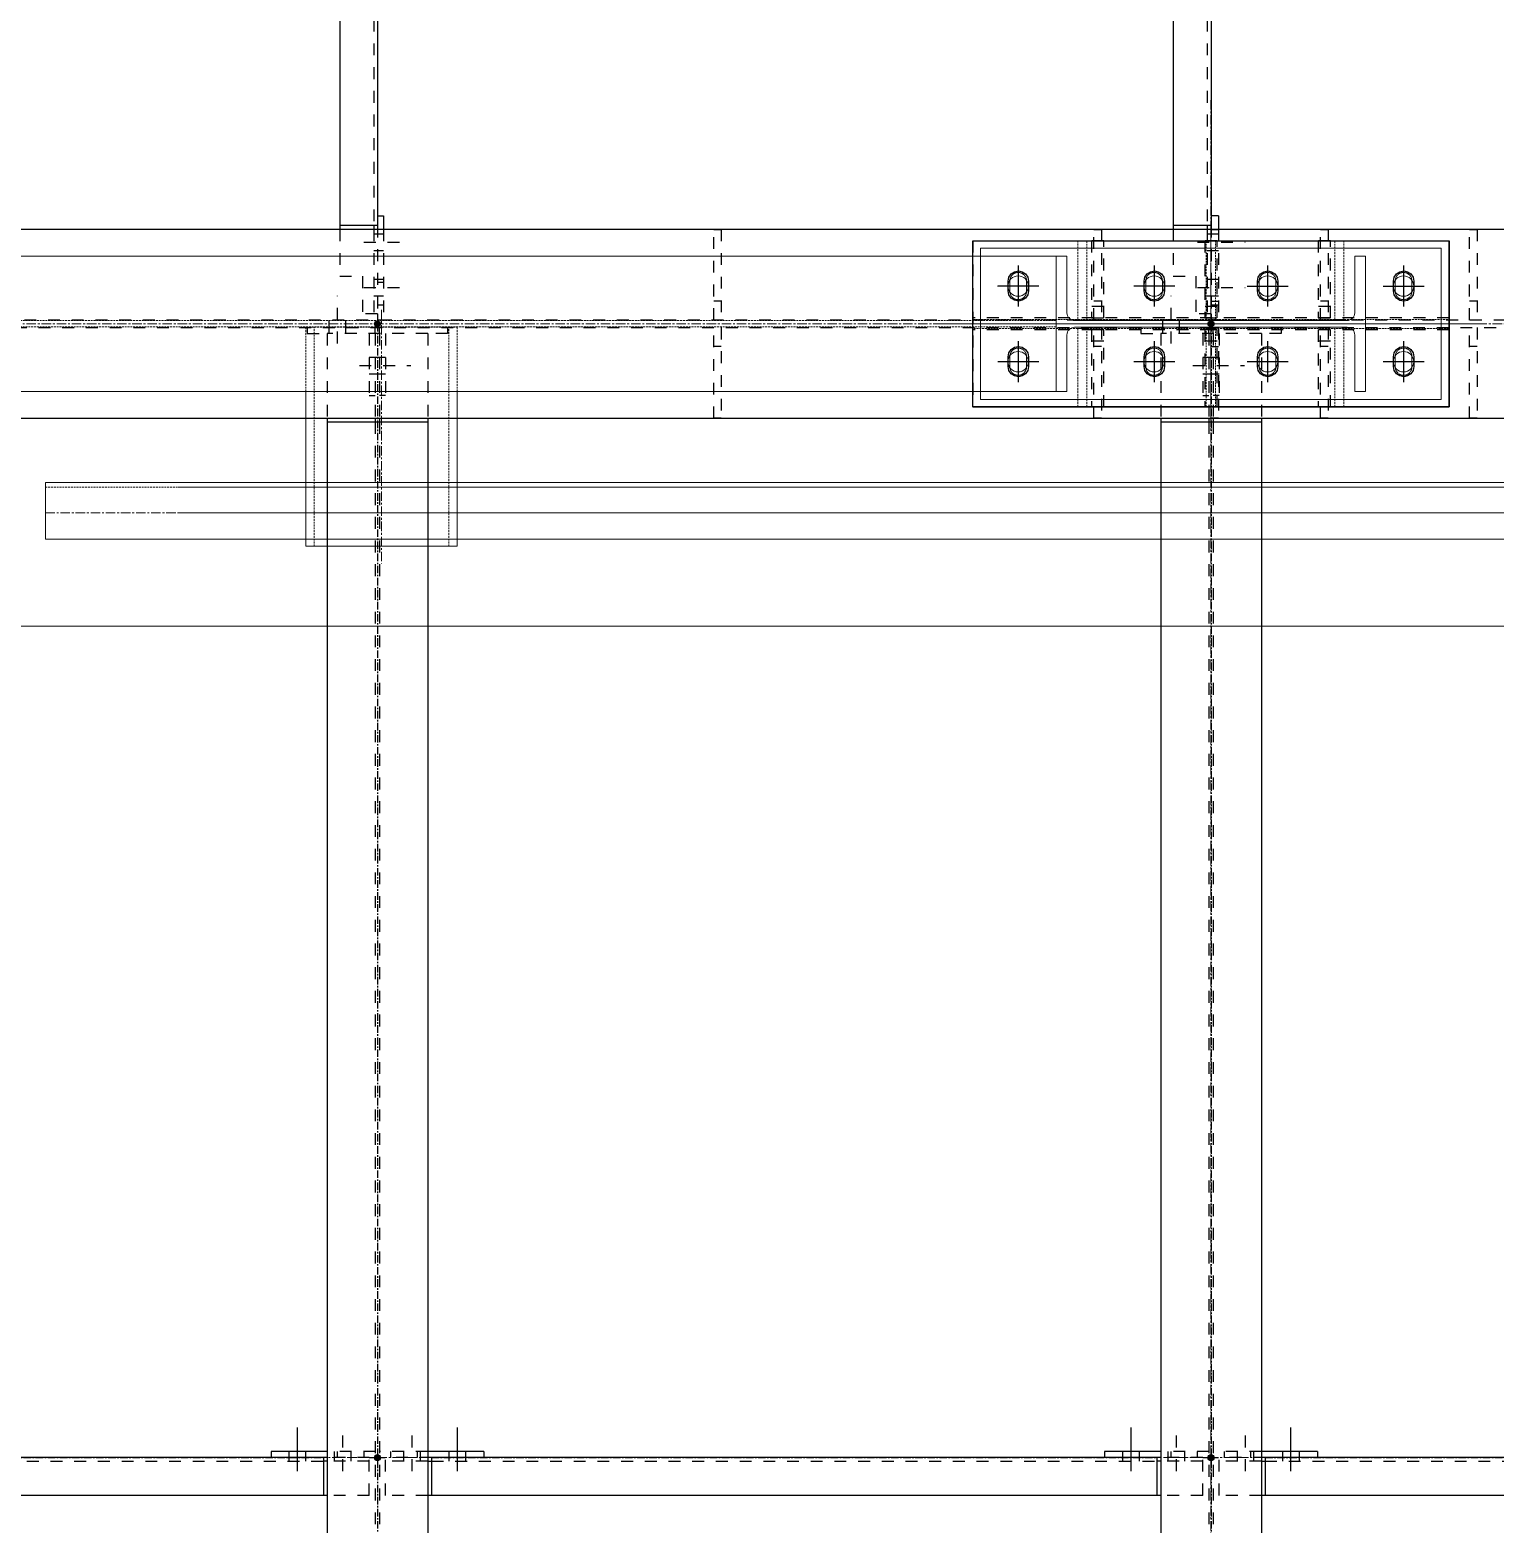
# Model space of a CAD drawing. Header units: inches. Extents: x 209270 to 234360, y -180214 to -150194.
# Drawn here: x 220952 to 222891, y -161652 to -159675 of the extents above; entities that cross this region are included whole.
import ezdxf

# ---------------------------------------------------------------- set-up
doc = ezdxf.new("R2010")
doc.units = ezdxf.units.IN
doc.header["$LTSCALE"] = 10
doc.header["$MEASUREMENT"] = 0
for name, pattern in [('CENTER', [2, 1.25, -0.25, 0.25, -0.25]), ('DXK_LINE_DOT2', [3.9198, 1.9599, -1.9599]), ('HIDDEN', [0.375, 0.25, -0.125])]:
    doc.linetypes.add(name, pattern=pattern)
doc.layers.get('0').update_dxf_attribs({"color": 1})
for name, color, linetype in [('_BLUE_0', 5, 'Continuous'), ('_BLUE_1', 5, 'Continuous'), ('_BLUE_2', 5, 'Continuous'), ('_BLUE_4', 5, 'Continuous')]:
    doc.layers.add(name, color=color, linetype=linetype)
for name, color, linetype, lineweight in [('Belt', 1, 'Continuous', 9), ('CEN', 1, 'CENTER', 9), ('DIM', 1, 'Continuous', 13), ('HIDDDEN', 1, 'HIDDEN', 9), ('HIDDEN', 1, 'HIDDEN', 9), ('MAIN OBJECT', 1, 'Continuous', 18), ('STR25', 1, 'Continuous', 5), ('STRUC-25HD', 1, 'HIDDEN', 5)]:
    doc.layers.add(name, color=color, linetype=linetype, lineweight=lineweight)

# ---------------------------------------------------------------- blocks, each defined once
blk = doc.blocks.new('A$C2b8f591a')
at = {"layer": 'CEN'}
blk.add_line((0, 22.8, 0), (0, -312.6, 0), dxfattribs=at)
at = {"layer": 'HIDDDEN'}
for p, q in [((100, 0), (-100, 0)), ((-100, -85), (-100, 0)), ((-89, -289.9), (-89, 0)), ((89, -289.9), (89, 0)), ((100, -85), (100, 0))]:
    blk.add_line(p, q, dxfattribs=at)
at = {"layer": 'MAIN OBJECT'}
for p, q in [((-100, -289.9), (-100, -85)), ((100, -289.9), (100, -85)), ((-100, -289.9), (100, -289.9))]:
    blk.add_line(p, q, dxfattribs=at)
blk = doc.blocks.new('A$Ca8e9f297')
at = {"layer": 'CEN'}
for p, q in [((0, 134.4), (0, -134.4)), ((-255, 30), (-255, 70)), ((-75.1, 30), (-75.1, 70)), ((75.1, 30), (75.1, 70)), ((255, 30), (255, 70)), ((-281.1, 50), (-228.9, 50)), ((-101.2, 50), (-49, 50)), ((101.2, 50), (49, 50)), ((228.9, 50), (281.1, 50)), ((-351.6, 0), (351.6, 0)), ((-255, -70), (-255, -30)), ((-75.1, -70), (-75.1, -30)), ((75.1, -70), (75.1, -30)), ((255, -70), (255, -30)), ((-228.9, -50), (-281.1, -50)), ((-49, -50), (-101.2, -50)), ((49, -50), (101.2, -50)), ((281.1, -50), (228.9, -50))]:
    blk.add_line(p, q, dxfattribs=at)
at = {"layer": 'MAIN OBJECT', "ltscale": 0.2, "elevation": -5434512.1}
blk.add_lwpolyline([(-305, 100), (305, 100), (305, -100), (-305, -100)], close=True, dxfattribs=at)
at = {"layer": 'MAIN OBJECT', "elevation": 0}
blk.add_lwpolyline([(-180.2, -4.4, 0.414214), (-190.4, -14.6), (-190.4, -89.4), (-204.7, -89.4), (-204.7, 89.4), (-190.4, 89.4), (-190.4, 14.6, 0.414214), (-180.2, 4.4), (180.2, 4.4, 0.414214), (190.4, 14.6), (190.4, 89.4), (204.7, 89.4), (204.7, -89.4), (190.4, -89.4), (190.4, -14.6, 0.414214), (180.2, -4.4), (-180.2, -4.4)], format="xyb", dxfattribs=at)
at = {"layer": 'MAIN OBJECT'}
for centre in [(-255, 50, 513.6), (-75.1, 50, -5.7), (75.1, 50, -5.7), (255, 50, 513.6), (-255, -50, 513.6), (-75.1, -50, -5.7), (75.1, -50, -5.7), (255, -50, 513.6)]:
    blk.add_circle(centre, 13.5, dxfattribs=at)
blk = doc.blocks.new('A$Ca7c4800b')
at = {"layer": 'CEN'}
for p, q in [((0, 156.4), (0, -156.4)), ((-255, 23.9, 5434512.1), (-255, 76.1, 5434512.1)), ((-75, 23.9, 5434512.1), (-75, 76.1, 5434512.1)), ((75, 23.9, 5434512.1), (75, 76.1, 5434512.1)), ((255, 23.9, 5434512.1), (255, 76.1, 5434512.1)), ((-282.4, 50, 5434512.1), (-228.8, 50, 5434512.1)), ((-49, 50, 5434512.1), (-101.2, 50, 5434512.1)), ((49, 50, 5434512.1), (101.2, 50, 5434512.1)), ((229, 50, 5434512.1), (281.2, 50, 5434512.1)), ((-360, 0), (360, 0)), ((-255, -23.9, 5434512.1), (-255, -76.1, 5434512.1)), ((-75, -23.9, 5434512.1), (-75, -76.1, 5434512.1)), ((75, -23.9, 5434512.1), (75, -76.1, 5434512.1)), ((255, -23.9, 5434512.1), (255, -76.1, 5434512.1)), ((-228.8, -50, 5434512.1), (-282.4, -50, 5434512.1)), ((-101.2, -50, 5434512.1), (-49, -50, 5434512.1)), ((101.2, -50, 5434512.1), (49, -50, 5434512.1)), ((281.2, -50, 5434512.1), (229, -50, 5434512.1))]:
    blk.add_line(p, q, dxfattribs=at)
at = {"layer": 'HIDDEN', "ltscale": 0.2}
for points in [[(-243.9, 57, 1), (-265.9, 57), (-265.9, 43, 1), (-243.9, 43)], [(-86.1, 57, -1), (-64.1, 57), (-64.1, 43, -1), (-86.1, 43)], [(86.1, 57, 1), (64.1, 57), (64.1, 43, 1), (86.1, 43)], [(266.1, 57, 1), (244.1, 57), (244.1, 43, 1), (266.1, 43)], [(-243.9, -57, -1), (-265.9, -57), (-265.9, -43, -1), (-243.9, -43)], [(-86.1, -57, 1), (-64.1, -57), (-64.1, -43, 1), (-86.1, -43)], [(86.1, -57, -1), (64.1, -57), (64.1, -43, -1), (86.1, -43)], [(266.1, -57, -1), (244.1, -57), (244.1, -43, -1), (266.1, -43)]]:
    blk.add_lwpolyline(points, format="xyb", close=True, dxfattribs=at)
at = {"layer": 'STR25', "ltscale": 0.2}
blk.add_lwpolyline([(-315, 110), (315, 110), (315, -110), (-315, -110)], close=True, dxfattribs=at)
at = {"layer": 'STRUC-25HD'}
for points in [[(-164, 110), (-176, 110), (-176, 6), (-164, 6)], [(-6, 110), (6, 110), (6, 6), (-6, 6)], [(164, 110), (176, 110), (176, 6), (164, 6)], [(315, 6), (315, -6), (-315, -6), (-315, 6)], [(-164, -110), (-176, -110), (-176, -6), (-164, -6)], [(-6, -110), (6, -110), (6, -6), (-6, -6)], [(164, -110), (176, -110), (176, -6), (164, -6)]]:
    blk.add_lwpolyline(points, close=True, dxfattribs=at)
blk = doc.blocks.new('A$Ccd523e08')
at = {"layer": 'CEN'}
for p, q in [((-2502.7, 1796.1, 4.7), (-2502.7, -1796.1, 4.7)), ((-55.5, 1500, 4.7), (-2941.9, 1500, 4.7))]:
    blk.add_line(p, q, dxfattribs=at)
at = {"layer": 'HIDDEN'}
for p, q in [((-2298, 1504.3, 4.7), (-298, 1504.3, 4.7)), ((-2298, 1496.2, 4.7), (-298, 1496.2, 4.7))]:
    blk.add_line(p, q, dxfattribs=at)
at = {"layer": 'MAIN OBJECT'}
for p, q in [((-2298, 1589.4, 4.7), (-298, 1589.4, 4.7)), ((-2298, 1410.6, 4.7), (-298, 1410.6, 4.7))]:
    blk.add_line(p, q, dxfattribs=at)
at = {"layer": 'DIM', "xscale": -1}
for name in ['A$Ca7c4800b', 'A$Ca8e9f297']:
    blk.add_blockref(name, (-2502.7, 1500, 4.7), dxfattribs=at)
blk = doc.blocks.new('MECH_DRAWING')
at = {"layer": 'Belt'}
blk.add_line((232515.7, -160463.7, 0), (219599.9, -160463.7, 0), dxfattribs=at)
at = {"layer": 'CEN'}
for p, q in [((220972.4, -160313.7), (228896, -160313.7)), ((232515.4, -160313.7), (221148.1, -160313.7)), ((220011.9, -161563.7), (232509.3, -161563.7))]:
    blk.add_line(p, q, dxfattribs=at)
at = {"layer": 'HIDDEN'}
for p, q in [((220972.4, -160279.8, 8793052905.5), (228896, -160279.8, 8793052905.5)), ((232515.4, -160279.8, 7050750846.7), (221148.1, -160279.8, 7050750846.7))]:
    blk.add_line(p, q, dxfattribs=at)
at = {"layer": 'MAIN OBJECT'}
for p, q in [((220972.4, -160348.7), (220972.4, -160273.7)), ((220972.4, -160273.7), (228896, -160273.7)), ((232515.4, -160273.7), (221148.1, -160273.7)), ((220972.4, -160348.7), (228896, -160348.7)), ((232515.5, -160348.7), (221148.1, -160348.7))]:
    blk.add_line(p, q, dxfattribs=at)
at = {"layer": 'DIM', "xscale": -1}
for name, p in [('A$Ccd523e08', (220011.9, -161563.7, 0.8)), ('A$C2b8f591a', (221417.2, -160068.1, 7050750846.7))]:
    blk.add_blockref(name, p, dxfattribs=at)
blk = doc.blocks.new('Part-116860372-115955 - 114867')
at = {"layer": '_BLUE_1', "linetype": 'DXK_LINE_DOT2'}
for p, q in [((14959.5, 19064.6), (14959.5, 19054.6)), ((14959.5, 19054.6), (14992.3, 19054.6)), ((15062, 19054.6), (15062, 18952.1)), ((15072, 19054.6), (15072, 19064.6)), ((15062, 18952.1), (15072, 18952.1))]:
    blk.add_line(p, q, dxfattribs=at)
blk = doc.blocks.new('Part-116860372-157426 - 114867')
at = {"layer": '_BLUE_1', "linetype": 'DXK_LINE_DOT2'}
for p, q in [((15631.8, 19227.1), (14394.3, 19227.1)), ((16454.3, 19227.1), (15644.3, 19227.1)), ((16881.8, 19227.1), (16466.8, 19227.1)), ((17093.1, 19227.1), (16894.3, 19227.1)), ((14394.3, 18914.6), (15631.8, 18914.6)), ((15644.3, 18914.6), (16881.8, 18914.6)), ((16894.3, 18914.6), (17066.8, 18914.6))]:
    blk.add_line(p, q, dxfattribs=at)
blk = doc.blocks.new('Part-116860372-115889 - 114867')
at = {"layer": '_BLUE_1', "linetype": 'DXK_LINE_DOT2'}
for p, q in [((15085.6, 19227.1), (15085.6, 19077.1)), ((15075.6, 19139.6), (15085.6, 19139.6)), ((15075.6, 19102.1), (15085.6, 19102.1)), ((15085.6, 19077.1), (15075.6, 19077.1))]:
    blk.add_line(p, q, dxfattribs=at)
at = {"layer": '_BLUE_2', "linetype": 'Continuous'}
for p, q in [((15075.6, 19249.6), (15085.6, 19249.6)), ((15075.6, 19233.3), (15075.6, 19227.1)), ((15085.6, 19249.6), (15085.6, 19227.1))]:
    blk.add_line(p, q, dxfattribs=at)
blk = doc.blocks.new('Part-116860372-115949 - 114867')
at = {"layer": '_BLUE_1', "linetype": 'DXK_LINE_DOT2'}
for p, q in [((16457.9, 19054.6), (16457.9, 19064.6)), ((16467.9, 19054.6), (16467.9, 18952.1)), ((16570.4, 19054.6), (16537.6, 19054.6)), ((16570.4, 19064.6), (16570.4, 19054.6)), ((16467.9, 18952.1), (16457.9, 18952.1))]:
    blk.add_line(p, q, dxfattribs=at)
blk = doc.blocks.new('Bolt-116860372-115957 - 114867')
at = {"layer": '_BLUE_1', "linetype": 'DXK_LINE_DOT2'}
for p, q in [((15009.5, 19038.3), (15009.5, 19117.1)), ((14995.8, 19064.6), (14995.8, 19077.1)), ((14995.8, 19054.6), (14995.8, 19064.6)), ((15023.3, 19064.6), (15023.3, 19077.1)), ((15023.3, 19054.6), (15023.3, 19064.6))]:
    blk.add_line(p, q, dxfattribs=at)
blk = doc.blocks.new('Part-116860372-114986 - 114867')
at = {"layer": '_BLUE_4', "linetype": 'Continuous'}
blk.add_hatch(color=256, dxfattribs=at).paths.add_polyline_path([(15075.6, 19065.8, -1), (15075.6, 19075.8, -1)])
at = {"layer": '_BLUE_1', "linetype": 'DXK_LINE_DOT2'}
for p, q in [((15158.8, 19054.6), (14992.3, 19054.6)), ((14992.3, 19054.6), (14992.3, 18914.6)), ((15072, 19054.6), (15072, 18914.6)), ((15079.1, 19054.6), (15079.1, 18914.6)), ((15158.8, 19054.6), (15158.8, 18914.6)), ((15072, 18908.3), (15072, 15470.2)), ((15079.1, 18908.3), (15079.1, 15470.2))]:
    blk.add_line(p, q, dxfattribs=at)
at = {"layer": '_BLUE_2', "linetype": 'Continuous'}
for p, q in [((14992.3, 18914.6), (14992.3, 15464)), ((15158.8, 18908.3), (14992.3, 18908.3)), ((15072, 18914.6), (15072, 18908.3)), ((15079.1, 18914.6), (15079.1, 18908.3)), ((15158.8, 18914.6), (15158.8, 15464))]:
    blk.add_line(p, q, dxfattribs=at)
at = {"layer": '_BLUE_4', "linetype": 'CENTER'}
blk.add_line((15075.6, 19070.8), (15075.6, 15320.8), dxfattribs=at)
at = {"layer": '_BLUE_4', "linetype": 'Continuous'}
blk.add_circle((15075.6, 19070.8), 5, dxfattribs=at)
blk = doc.blocks.new('Part-116860372-114987 - 114867')
at = {"layer": '_BLUE_4', "linetype": 'Continuous'}
blk.add_hatch(color=256, dxfattribs=at).paths.add_polyline_path([(16454.3, 19065.8, -1), (16454.3, 19075.8, -1)])
at = {"layer": '_BLUE_1', "linetype": 'DXK_LINE_DOT2'}
for p, q in [((16537.6, 19054.6), (16371.1, 19054.6)), ((16371.1, 19054.6), (16371.1, 18914.6)), ((16450.8, 19054.6), (16450.8, 18914.6)), ((16457.9, 19054.6), (16457.9, 18914.6)), ((16537.6, 19054.6), (16537.6, 18914.6)), ((16450.8, 18908.3), (16450.8, 15470.2)), ((16457.9, 18908.3), (16457.9, 15470.2))]:
    blk.add_line(p, q, dxfattribs=at)
at = {"layer": '_BLUE_2', "linetype": 'Continuous'}
for p, q in [((16371.1, 18914.6), (16371.1, 15464)), ((16537.6, 18908.3), (16371.1, 18908.3)), ((16450.8, 18914.6), (16450.8, 18908.3)), ((16457.9, 18914.6), (16457.9, 18908.3)), ((16537.6, 18914.6), (16537.6, 15464))]:
    blk.add_line(p, q, dxfattribs=at)
at = {"layer": '_BLUE_4', "linetype": 'CENTER'}
blk.add_line((16454.3, 19070.8), (16454.3, 15320.8), dxfattribs=at)
at = {"layer": '_BLUE_4', "linetype": 'Continuous'}
blk.add_circle((16454.3, 19070.8), 5, dxfattribs=at)
blk = doc.blocks.new('Part-116860372-115032 - 114867')
at = {"layer": '_BLUE_4', "linetype": 'Continuous'}
for points in [[(13700.6, 17190.8, -1), (13700.6, 17200.8, -1)], [(15075.6, 17190.8, -1), (15075.6, 17200.8, -1)]]:
    blk.add_hatch(color=256, dxfattribs=at).paths.add_polyline_path(points)
at = {"layer": '_BLUE_1', "linetype": 'DXK_LINE_DOT2'}
for p, q in [((13714.1, 17133.3), (13714.1, 17195.8)), ((13790.1, 17195.8), (13714.1, 17195.8)), ((13783.8, 17189.6), (13714.1, 17189.6)), ((13790.1, 17189.6), (14986.1, 17189.6)), ((15062, 17195.8), (14986.1, 17195.8)), ((15062, 17189.6), (14992.3, 17189.6)), ((15062, 17133.3), (15062, 17195.8)), ((13783.8, 17133.3), (13714.1, 17133.3)), ((15062, 17133.3), (14992.3, 17133.3))]:
    blk.add_line(p, q, dxfattribs=at)
at = {"layer": '_BLUE_2', "linetype": 'Continuous'}
for p, q in [((13783.8, 17189.6), (13790.1, 17189.6)), ((14986.1, 17195.8), (13790.1, 17195.8)), ((13790.1, 17195.8), (13790.1, 17133.3)), ((14986.1, 17195.8), (14986.1, 17133.3)), ((14992.3, 17189.6), (14986.1, 17189.6)), ((14992.3, 17133.3), (13783.8, 17133.3))]:
    blk.add_line(p, q, dxfattribs=at)
at = {"layer": '_BLUE_4', "linetype": 'CENTER'}
for p, q in [((13700.6, 17195.8), (13714.1, 17195.8)), ((13790.1, 17195.8), (14986.1, 17195.8)), ((15062, 17195.8), (15075.6, 17195.8))]:
    blk.add_line(p, q, dxfattribs=at)
at = {"layer": '_BLUE_4', "linetype": 'Continuous'}
for centre in [(13700.6, 17195.8), (15075.6, 17195.8)]:
    blk.add_circle(centre, 5, dxfattribs=at)
blk = doc.blocks.new('Part-116860372-115033 - 114867')
at = {"layer": '_BLUE_4', "linetype": 'Continuous'}
for points in [[(15075.6, 17190.8, -1), (15075.6, 17200.8, -1)], [(16454.3, 17190.8, -1), (16454.3, 17200.8, -1)]]:
    blk.add_hatch(color=256, dxfattribs=at).paths.add_polyline_path(points)
at = {"layer": '_BLUE_1', "linetype": 'DXK_LINE_DOT2'}
for p, q in [((15089.1, 17133.3), (15089.1, 17195.8)), ((15165.1, 17195.8), (15089.1, 17195.8)), ((15158.8, 17189.6), (15089.1, 17189.6)), ((15165.1, 17189.6), (16364.8, 17189.6)), ((16440.8, 17195.8), (16364.8, 17195.8)), ((16440.8, 17189.6), (16371.1, 17189.6)), ((16440.8, 17133.3), (16440.8, 17195.8)), ((15158.8, 17133.3), (15089.1, 17133.3)), ((16440.8, 17133.3), (16371.1, 17133.3))]:
    blk.add_line(p, q, dxfattribs=at)
at = {"layer": '_BLUE_2', "linetype": 'Continuous'}
for p, q in [((15158.8, 17189.6), (15165.1, 17189.6)), ((16364.8, 17195.8), (15165.1, 17195.8)), ((15165.1, 17195.8), (15165.1, 17133.3)), ((16364.8, 17195.8), (16364.8, 17133.3)), ((16371.1, 17189.6), (16364.8, 17189.6)), ((16371.1, 17133.3), (15158.8, 17133.3))]:
    blk.add_line(p, q, dxfattribs=at)
at = {"layer": '_BLUE_4', "linetype": 'CENTER'}
for p, q in [((15075.6, 17195.8), (15089.1, 17195.8)), ((15165.1, 17195.8), (16364.8, 17195.8)), ((16440.8, 17195.8), (16454.3, 17195.8))]:
    blk.add_line(p, q, dxfattribs=at)
at = {"layer": '_BLUE_4', "linetype": 'Continuous'}
for centre in [(15075.6, 17195.8), (16454.3, 17195.8)]:
    blk.add_circle(centre, 5, dxfattribs=at)
blk = doc.blocks.new('Part-116860372-115034 - 114867')
at = {"layer": '_BLUE_4', "linetype": 'Continuous'}
for points in [[(16454.3, 17190.8, -1), (16454.3, 17200.8, -1)], [(17329.3, 17190.8, -1), (17329.3, 17200.8, -1)]]:
    blk.add_hatch(color=256, dxfattribs=at).paths.add_polyline_path(points)
at = {"layer": '_BLUE_1', "linetype": 'DXK_LINE_DOT2'}
for p, q in [((16467.9, 17133.3), (16467.9, 17195.8)), ((16543.8, 17195.8), (16467.9, 17195.8)), ((16537.6, 17189.6), (16467.9, 17189.6)), ((16543.8, 17189.6), (17239.8, 17189.6)), ((17315.8, 17195.8), (17239.8, 17195.8)), ((17315.8, 17189.6), (17246.1, 17189.6)), ((17315.8, 17133.3), (17315.8, 17195.8)), ((16537.6, 17133.3), (16467.9, 17133.3)), ((17315.8, 17133.3), (17246.1, 17133.3))]:
    blk.add_line(p, q, dxfattribs=at)
at = {"layer": '_BLUE_2', "linetype": 'Continuous'}
for p, q in [((16537.6, 17189.6), (16543.8, 17189.6)), ((17239.8, 17195.8), (16543.8, 17195.8)), ((16543.8, 17195.8), (16543.8, 17133.3)), ((17239.8, 17195.8), (17239.8, 17133.3)), ((17246.1, 17189.6), (17239.8, 17189.6)), ((17246.1, 17133.3), (16537.6, 17133.3))]:
    blk.add_line(p, q, dxfattribs=at)
at = {"layer": '_BLUE_4', "linetype": 'CENTER'}
for p, q in [((16454.3, 17195.8), (16467.9, 17195.8)), ((16543.8, 17195.8), (17239.8, 17195.8)), ((17315.8, 17195.8), (17329.3, 17195.8))]:
    blk.add_line(p, q, dxfattribs=at)
at = {"layer": '_BLUE_4', "linetype": 'Continuous'}
for centre in [(16454.3, 17195.8), (17329.3, 17195.8)]:
    blk.add_circle(centre, 5, dxfattribs=at)
blk = doc.blocks.new('Part-116860372-115907 - 114867')
at = {"layer": '_BLUE_1', "linetype": 'DXK_LINE_DOT2'}
for p, q in [((16454.3, 19227.1), (16466.8, 19227.1)), ((16466.8, 19227.1), (16466.8, 19077.1)), ((16454.3, 19108.3), (16466.8, 19108.3)), ((16454.3, 19102.1), (16466.8, 19102.1)), ((16466.8, 19077.1), (16454.3, 19077.1))]:
    blk.add_line(p, q, dxfattribs=at)
at = {"layer": '_BLUE_2', "linetype": 'Continuous'}
for p, q in [((16466.8, 19249.6), (16454.3, 19249.6)), ((16454.3, 19233.3), (16454.3, 19227.1)), ((16466.8, 19249.6), (16466.8, 19227.1))]:
    blk.add_line(p, q, dxfattribs=at)
blk = doc.blocks.new('Bolt-116860372-115951 - 114867')
at = {"layer": '_BLUE_1', "linetype": 'DXK_LINE_DOT2'}
for p, q in [((16440.8, 19015.8), (16450.8, 19015.8)), ((16450.8, 19015.8), (16457.9, 19015.8)), ((16457.9, 19015.8), (16467.9, 19015.8)), ((16424.5, 19002.1), (16509.5, 19002.1)), ((16440.8, 18988.3), (16450.8, 18988.3)), ((16450.8, 18988.3), (16457.9, 18988.3)), ((16457.9, 18988.3), (16467.9, 18988.3))]:
    blk.add_line(p, q, dxfattribs=at)
blk = doc.blocks.new('Part-116860372-115112 - 114867')
at = {"layer": '_BLUE_2', "linetype": 'Continuous'}
for p, q in [((20038.1, 19227.1), (9419.3, 19227.1)), ((9419.3, 18914.6), (17066.8, 18914.6))]:
    blk.add_line(p, q, dxfattribs=at)
blk = doc.blocks.new('Part-116860372-115114 - 114867')
at = {"layer": '_BLUE_1', "linetype": 'DXK_LINE_DOT2'}
for p, q in [((20038.1, 19077.1), (9419.3, 19077.1)), ((9419.3, 19064.6), (20038.1, 19064.6))]:
    blk.add_line(p, q, dxfattribs=at)
blk = doc.blocks.new('Part-116860372-115118 - 114867')
at = {"layer": '_BLUE_4', "linetype": 'Continuous'}
for points in [[(15075.6, 19940.8, -1), (15075.6, 19950.8, -1)], [(15075.6, 19065.8, -1), (15075.6, 19075.8, -1)]]:
    blk.add_hatch(color=256, dxfattribs=at).paths.add_polyline_path(points)
at = {"layer": '_BLUE_1', "linetype": 'DXK_LINE_DOT2'}
for p, q in [((15013.1, 19931.9), (15013.1, 19854.3)), ((15075.6, 19931.9), (15013.1, 19931.9)), ((15069.3, 19931.9), (15069.3, 19854.3)), ((15075.6, 19931.9), (15075.6, 19848.1)), ((15069.3, 19848.1), (15069.3, 19233.3)), ((15013.1, 19227.1), (15013.1, 19149.6)), ((15069.3, 19227.1), (15069.3, 19087.1)), ((15075.6, 19233.3), (15075.6, 19087.1)), ((15013.1, 19149.6), (15050.6, 19149.6)), ((15050.6, 19149.6), (15050.6, 19087.1)), ((15075.6, 19087.1), (15050.6, 19087.1))]:
    blk.add_line(p, q, dxfattribs=at)
at = {"layer": '_BLUE_2', "linetype": 'Continuous'}
for p, q in [((15013.1, 19854.3), (15013.1, 19227.1)), ((15075.6, 19848.1), (15013.1, 19848.1)), ((15069.3, 19854.3), (15069.3, 19848.1)), ((15075.6, 19848.1), (15075.6, 19233.3)), ((15075.6, 19233.3), (15013.1, 19233.3)), ((15069.3, 19233.3), (15069.3, 19227.1))]:
    blk.add_line(p, q, dxfattribs=at)
at = {"layer": '_BLUE_4', "linetype": 'CENTER'}
for p, q in [((15075.6, 19945.8), (15075.6, 19931.9)), ((15075.6, 19848.1), (15075.6, 19233.3)), ((15075.6, 19087.1), (15075.6, 19070.8))]:
    blk.add_line(p, q, dxfattribs=at)
at = {"layer": '_BLUE_4', "linetype": 'Continuous'}
for centre in [(15075.6, 19945.8), (15075.6, 19070.8)]:
    blk.add_circle(centre, 5, dxfattribs=at)
blk = doc.blocks.new('Part-116860372-115119 - 114867')
at = {"layer": '_BLUE_4', "linetype": 'Continuous'}
for points in [[(16454.3, 19940.8, -1), (16454.3, 19950.8, -1)], [(16454.3, 19065.8, -1), (16454.3, 19075.8, -1)]]:
    blk.add_hatch(color=256, dxfattribs=at).paths.add_polyline_path(points)
at = {"layer": '_BLUE_1', "linetype": 'DXK_LINE_DOT2'}
for p, q in [((16391.8, 19931.9), (16391.8, 19854.3)), ((16454.3, 19931.9), (16391.8, 19931.9)), ((16448.1, 19931.9), (16448.1, 19854.3)), ((16454.3, 19931.9), (16454.3, 19848.1)), ((16448.1, 19848.1), (16448.1, 19233.3)), ((16391.8, 19227.1), (16391.8, 19149.6)), ((16448.1, 19227.1), (16448.1, 19087.1)), ((16454.3, 19233.3), (16454.3, 19087.1)), ((16391.8, 19149.6), (16429.3, 19149.6)), ((16429.3, 19149.6), (16429.3, 19087.1)), ((16454.3, 19087.1), (16429.3, 19087.1))]:
    blk.add_line(p, q, dxfattribs=at)
at = {"layer": '_BLUE_2', "linetype": 'Continuous'}
for p, q in [((16391.8, 19854.3), (16391.8, 19227.1)), ((16454.3, 19848.1), (16391.8, 19848.1)), ((16448.1, 19854.3), (16448.1, 19848.1)), ((16454.3, 19848.1), (16454.3, 19233.3)), ((16454.3, 19233.3), (16391.8, 19233.3)), ((16448.1, 19233.3), (16448.1, 19227.1))]:
    blk.add_line(p, q, dxfattribs=at)
at = {"layer": '_BLUE_4', "linetype": 'CENTER'}
for p, q in [((16454.3, 19945.8), (16454.3, 19931.9)), ((16454.3, 19848.1), (16454.3, 19233.3)), ((16454.3, 19087.1), (16454.3, 19070.8))]:
    blk.add_line(p, q, dxfattribs=at)
at = {"layer": '_BLUE_4', "linetype": 'Continuous'}
for centre in [(16454.3, 19945.8), (16454.3, 19070.8)]:
    blk.add_circle(centre, 5, dxfattribs=at)
blk = doc.blocks.new('Part-116860372-149910 - 114867')
at = {"layer": '_BLUE_1', "linetype": 'DXK_LINE_DOT2'}
for p, q in [((16881.8, 19077.1), (16881.8, 19227.1)), ((16881.8, 19227.1), (16894.3, 19227.1)), ((16894.3, 19227.1), (16894.3, 19077.1)), ((16894.3, 19108.3), (16881.8, 19108.3))]:
    blk.add_line(p, q, dxfattribs=at)
blk = doc.blocks.new('Part-116860372-150338 - 114867')
at = {"layer": '_BLUE_1', "linetype": 'DXK_LINE_DOT2'}
for p, q in [((16260.6, 18914.6), (16260.6, 19064.6)), ((16260.6, 19064.6), (16273.1, 19064.6)), ((16273.1, 19064.6), (16273.1, 18914.6)), ((16273.1, 19033.3), (16260.6, 19033.3)), ((16273.1, 18914.6), (16260.6, 18914.6))]:
    blk.add_line(p, q, dxfattribs=at)
blk = doc.blocks.new('Part-116860372-116526 - 114867')
at = {"layer": '_BLUE_1', "linetype": 'DXK_LINE_DOT2'}
for p, q in [((16256.8, 19208.3), (16256.8, 19080.8)), ((16276.8, 19208.3), (16256.8, 19208.3)), ((16276.8, 19080.8), (16276.8, 19208.3)), ((16276.8, 19099.6), (16256.8, 19099.6)), ((16256.8, 19080.8), (16276.8, 19080.8))]:
    blk.add_line(p, q, dxfattribs=at)
blk = doc.blocks.new('Part-116860372-116524 - 114867')
at = {"layer": '_BLUE_1', "linetype": 'DXK_LINE_DOT2'}
for p, q in [((16848.1, 19080.9), (16060.6, 19080.8)), ((16060.6, 19060.8), (16060.6, 19080.8)), ((16848.1, 19060.9), (16848.1, 19080.9)), ((16848.1, 19060.9), (16060.6, 19060.8))]:
    blk.add_line(p, q, dxfattribs=at)
blk = doc.blocks.new('Part-116860372-150337 - 114867')
at = {"layer": '_BLUE_1', "linetype": 'DXK_LINE_DOT2'}
for p, q in [((16260.6, 19077.1), (16260.6, 19227.1)), ((16260.6, 19227.1), (16273.1, 19227.1)), ((16273.1, 19227.1), (16273.1, 19077.1)), ((16273.1, 19108.3), (16260.6, 19108.3)), ((16273.1, 19077.1), (16260.6, 19077.1))]:
    blk.add_line(p, q, dxfattribs=at)
blk = doc.blocks.new('Part-116860372-149911 - 114867')
at = {"layer": '_BLUE_1', "linetype": 'DXK_LINE_DOT2'}
for p, q in [((16881.8, 18914.6), (16881.8, 19064.6)), ((16894.3, 19064.6), (16894.3, 18914.6)), ((16894.3, 19033.3), (16881.8, 19033.3)), ((16894.3, 18914.6), (16881.8, 18914.6))]:
    blk.add_line(p, q, dxfattribs=at)
blk = doc.blocks.new('Part-116860372-116532 - 114867')
at = {"layer": '_BLUE_1', "linetype": 'DXK_LINE_DOT2'}
for p, q in [((16651.8, 19060.8), (16631.8, 19060.8)), ((16631.8, 19060.8), (16631.8, 18933.3)), ((16651.8, 18933.3), (16651.8, 19060.8)), ((16651.8, 19042.1), (16631.8, 19042.1)), ((16631.8, 18933.3), (16651.8, 18933.3))]:
    blk.add_line(p, q, dxfattribs=at)
blk = doc.blocks.new('Bolt-116860372-115890 - 114867')
at = {"layer": '_BLUE_1', "linetype": 'DXK_LINE_DOT2'}
for p, q in [((15053.1, 19205.8), (15125.6, 19205.8)), ((15069.3, 19219.6), (15075.6, 19219.6)), ((15075.6, 19219.6), (15085.6, 19219.6)), ((15069.3, 19192.1), (15075.6, 19192.1)), ((15075.6, 19192.1), (15085.6, 19192.1)), ((15053.1, 19130.8), (15125.6, 19130.8)), ((15069.3, 19144.6), (15075.6, 19144.6)), ((15075.6, 19144.6), (15085.6, 19144.6)), ((15069.3, 19117.1), (15075.6, 19117.1)), ((15075.6, 19117.1), (15085.6, 19117.1))]:
    blk.add_line(p, q, dxfattribs=at)
blk = doc.blocks.new('Part-116860372-115950 - 114867')
at = {"layer": '_BLUE_1', "linetype": 'DXK_LINE_DOT2'}
for p, q in [((16338.3, 19064.6), (16338.3, 19054.6)), ((16338.3, 19054.6), (16371.1, 19054.6)), ((16440.8, 19054.6), (16440.8, 18952.1)), ((16450.8, 19054.6), (16450.8, 19064.6)), ((16440.8, 18952.1), (16450.8, 18952.1))]:
    blk.add_line(p, q, dxfattribs=at)
blk = doc.blocks.new('Part-116860372-149912 - 114867')
at = {"layer": '_BLUE_1', "linetype": 'DXK_LINE_DOT2'}
for p, q in [((15631.8, 19077.1), (15631.8, 19227.1)), ((15631.8, 19227.1), (15644.3, 19227.1)), ((15644.3, 19227.1), (15644.3, 19077.1)), ((15644.3, 19108.3), (15631.8, 19108.3))]:
    blk.add_line(p, q, dxfattribs=at)
blk = doc.blocks.new('Part-116860372-115954 - 114867')
at = {"layer": '_BLUE_1', "linetype": 'DXK_LINE_DOT2'}
for p, q in [((15079.1, 19054.6), (15079.1, 19064.6)), ((15089.1, 19054.6), (15089.1, 18952.1)), ((15191.6, 19054.6), (15158.8, 19054.6)), ((15191.6, 19064.6), (15191.6, 19054.6)), ((15089.1, 18952.1), (15079.1, 18952.1))]:
    blk.add_line(p, q, dxfattribs=at)
blk = doc.blocks.new('Part-116860372-115619 - 114867')
at = {"layer": '_BLUE_1', "linetype": 'DXK_LINE_DOT2'}
for p, q in [((15158.8, 17205.8), (15079.1, 17205.8)), ((15097.9, 17195.8), (15097.9, 17205.8)), ((15141.6, 17195.8), (15141.6, 17205.8))]:
    blk.add_line(p, q, dxfattribs=at)
at = {"layer": '_BLUE_2', "linetype": 'Continuous'}
for p, q in [((15251.6, 17205.8), (15158.8, 17205.8)), ((15251.6, 17205.8), (15251.6, 17195.8)), ((15165.1, 17195.8), (15158.8, 17195.8))]:
    blk.add_line(p, q, dxfattribs=at)
blk = doc.blocks.new('Bolt-116860372-115620 - 114867')
at = {"layer": '_BLUE_1', "linetype": 'DXK_LINE_DOT2'}
for p, q in [((15132.9, 17173.3), (15132.9, 17245.8)), ((15119.1, 17195.8), (15119.1, 17205.8)), ((15146.6, 17195.8), (15146.6, 17205.8)), ((15119.1, 17189.6), (15119.1, 17195.8)), ((15146.6, 17189.6), (15146.6, 17195.8))]:
    blk.add_line(p, q, dxfattribs=at)
at = {"layer": '_BLUE_2', "linetype": 'Continuous'}
for p, q in [((15207.9, 17173.3), (15207.9, 17245.8)), ((15194.1, 17195.8), (15194.1, 17205.8)), ((15221.6, 17195.8), (15221.6, 17205.8)), ((15194.1, 17189.6), (15194.1, 17195.8)), ((15221.6, 17189.6), (15221.6, 17195.8))]:
    blk.add_line(p, q, dxfattribs=at)
blk = doc.blocks.new('Part-116860372-115621 - 114867')
at = {"layer": '_BLUE_1', "linetype": 'DXK_LINE_DOT2'}
for p, q in [((15072, 17205.8), (14992.3, 17205.8)), ((15009.5, 17195.8), (15009.5, 17205.8)), ((15053.3, 17195.8), (15053.3, 17205.8))]:
    blk.add_line(p, q, dxfattribs=at)
at = {"layer": '_BLUE_2', "linetype": 'Continuous'}
for p, q in [((14992.3, 17205.8), (14899.5, 17205.8)), ((14899.5, 17205.8), (14899.5, 17195.8)), ((14992.3, 17195.8), (14986.1, 17195.8))]:
    blk.add_line(p, q, dxfattribs=at)
blk = doc.blocks.new('Bolt-116860372-115622 - 114867')
at = {"layer": '_BLUE_1', "linetype": 'DXK_LINE_DOT2'}
for p, q in [((15018.3, 17173.3), (15018.3, 17245.8)), ((15004.5, 17195.8), (15004.5, 17205.8)), ((15032, 17195.8), (15032, 17205.8)), ((15004.5, 17189.6), (15004.5, 17195.8)), ((15032, 17189.6), (15032, 17195.8))]:
    blk.add_line(p, q, dxfattribs=at)
at = {"layer": '_BLUE_2', "linetype": 'Continuous'}
for p, q in [((14943.3, 17173.3), (14943.3, 17245.8)), ((14929.5, 17195.8), (14929.5, 17205.8)), ((14957, 17195.8), (14957, 17205.8)), ((14929.5, 17189.6), (14929.5, 17195.8)), ((14957, 17189.6), (14957, 17195.8))]:
    blk.add_line(p, q, dxfattribs=at)
blk = doc.blocks.new('Part-116860372-115623 - 114867')
at = {"layer": '_BLUE_1', "linetype": 'DXK_LINE_DOT2'}
for p, q in [((16537.6, 17205.8), (16457.9, 17205.8)), ((16476.6, 17195.8), (16476.6, 17205.8)), ((16520.4, 17195.8), (16520.4, 17205.8))]:
    blk.add_line(p, q, dxfattribs=at)
at = {"layer": '_BLUE_2', "linetype": 'Continuous'}
for p, q in [((16630.4, 17205.8), (16537.6, 17205.8)), ((16630.4, 17205.8), (16630.4, 17195.8)), ((16543.8, 17195.8), (16537.6, 17195.8))]:
    blk.add_line(p, q, dxfattribs=at)
blk = doc.blocks.new('Bolt-116860372-115624 - 114867')
at = {"layer": '_BLUE_1', "linetype": 'DXK_LINE_DOT2'}
for p, q in [((16511.6, 17173.3), (16511.6, 17245.8)), ((16497.9, 17195.8), (16497.9, 17205.8)), ((16525.4, 17195.8), (16525.4, 17205.8)), ((16497.9, 17189.6), (16497.9, 17195.8)), ((16525.4, 17189.6), (16525.4, 17195.8))]:
    blk.add_line(p, q, dxfattribs=at)
at = {"layer": '_BLUE_2', "linetype": 'Continuous'}
for p, q in [((16586.6, 17173.3), (16586.6, 17245.8)), ((16572.9, 17195.8), (16572.9, 17205.8)), ((16600.4, 17195.8), (16600.4, 17205.8)), ((16572.9, 17189.6), (16572.9, 17195.8)), ((16600.4, 17189.6), (16600.4, 17195.8))]:
    blk.add_line(p, q, dxfattribs=at)
blk = doc.blocks.new('Part-116860372-115635 - 114867')
at = {"layer": '_BLUE_1', "linetype": 'DXK_LINE_DOT2'}
for p, q in [((16450.8, 17205.8), (16371.1, 17205.8)), ((16388.3, 17195.8), (16388.3, 17205.8)), ((16432, 17195.8), (16432, 17205.8))]:
    blk.add_line(p, q, dxfattribs=at)
at = {"layer": '_BLUE_2', "linetype": 'Continuous'}
for p, q in [((16371.1, 17205.8), (16278.3, 17205.8)), ((16278.3, 17205.8), (16278.3, 17195.8)), ((16371.1, 17195.8), (16364.8, 17195.8))]:
    blk.add_line(p, q, dxfattribs=at)
blk = doc.blocks.new('Bolt-116860372-115636 - 114867')
at = {"layer": '_BLUE_1', "linetype": 'DXK_LINE_DOT2'}
for p, q in [((16397, 17173.3), (16397, 17245.8)), ((16383.3, 17195.8), (16383.3, 17205.8)), ((16410.8, 17195.8), (16410.8, 17205.8)), ((16383.3, 17189.6), (16383.3, 17195.8)), ((16410.8, 17189.6), (16410.8, 17195.8))]:
    blk.add_line(p, q, dxfattribs=at)
at = {"layer": '_BLUE_2', "linetype": 'Continuous'}
for p, q in [((16322, 17173.3), (16322, 17245.8)), ((16308.3, 17195.8), (16308.3, 17205.8)), ((16335.8, 17195.8), (16335.8, 17205.8)), ((16308.3, 17189.6), (16308.3, 17195.8)), ((16335.8, 17189.6), (16335.8, 17195.8))]:
    blk.add_line(p, q, dxfattribs=at)
blk = doc.blocks.new('Part-116860372-116529 - 114867')
at = {"layer": '_BLUE_1', "linetype": 'DXK_LINE_DOT2'}
for p, q in [((16444.3, 19208.3), (16444.3, 19080.8)), ((16464.3, 19208.3), (16444.3, 19208.3)), ((16464.3, 19080.8), (16464.3, 19208.3)), ((16464.3, 19099.6), (16444.3, 19099.6)), ((16444.3, 19080.8), (16464.3, 19080.8))]:
    blk.add_line(p, q, dxfattribs=at)
blk = doc.blocks.new('Bolt-116860372-116533 - 114867')
at = {"layer": '_BLUE_2', "linetype": 'Continuous'}
for p, q in [((16120, 19148), (16123.6, 19153.4)), ((16123.6, 19153.4), (16129.1, 19157.1)), ((16129.1, 19157.1), (16135.6, 19158.4)), ((16135.6, 19099.6), (16135.6, 19167.1)), ((16135.6, 19158.4), (16135.6, 19158.4)), ((16135.6, 19158.4), (16142, 19157.1)), ((16142, 19157.1), (16147.5, 19153.4)), ((16147.5, 19153.4), (16151.2, 19148)), ((16345, 19147.9), (16348.6, 19153.4)), ((16348.6, 19153.4), (16354.1, 19157.1)), ((16354.1, 19157.1), (16360.6, 19158.4)), ((16360.6, 19099.6), (16360.6, 19167.1)), ((16360.6, 19158.4), (16360.6, 19158.4)), ((16360.6, 19158.4), (16367, 19157.1)), ((16367, 19157.1), (16372.5, 19153.4)), ((16372.5, 19153.4), (16376.2, 19147.9)), ((16532.5, 19147.9), (16536.1, 19153.4)), ((16536.1, 19153.4), (16541.6, 19157.1)), ((16541.6, 19157.1), (16548.1, 19158.3)), ((16548.1, 19099.6), (16548.1, 19167.1)), ((16548.1, 19158.3), (16548.1, 19158.3)), ((16548.1, 19158.3), (16554.5, 19157.1)), ((16554.5, 19157.1), (16560, 19153.4)), ((16560, 19153.4), (16563.7, 19147.9)), ((16757.5, 19147.9), (16761.1, 19153.4)), ((16761.1, 19153.4), (16766.6, 19157)), ((16766.6, 19157), (16773.1, 19158.3)), ((16773.1, 19099.6), (16773.1, 19167.1)), ((16773.1, 19158.3), (16773.1, 19158.3)), ((16773.1, 19158.3), (16779.5, 19157)), ((16779.5, 19157), (16785, 19153.4)), ((16785, 19153.4), (16788.7, 19147.9)), ((16101.8, 19133.4), (16169.3, 19133.4)), ((16118.7, 19141.5), (16120, 19148)), ((16118.7, 19125.3), (16118.7, 19141.5)), ((16151.2, 19148), (16152.4, 19141.5)), ((16152.4, 19141.5), (16152.4, 19125.2)), ((16326.8, 19133.4), (16394.3, 19133.4)), ((16343.7, 19141.5), (16345, 19147.9)), ((16343.7, 19125.2), (16343.7, 19141.5)), ((16376.2, 19147.9), (16377.4, 19141.5)), ((16377.4, 19141.5), (16377.4, 19125.2)), ((16514.3, 19133.3), (16581.8, 19133.3)), ((16531.2, 19141.5), (16532.5, 19147.9)), ((16531.2, 19125.2), (16531.2, 19141.5)), ((16563.7, 19147.9), (16564.9, 19141.5)), ((16564.9, 19141.5), (16564.9, 19125.2)), ((16739.3, 19133.3), (16806.8, 19133.3)), ((16756.2, 19141.5), (16757.5, 19147.9)), ((16756.2, 19125.2), (16756.2, 19141.5)), ((16788.7, 19147.9), (16789.9, 19141.5)), ((16789.9, 19141.5), (16789.9, 19125.2)), ((16120, 19118.8), (16118.7, 19125.3)), ((16123.6, 19113.3), (16120, 19118.8)), ((16129.1, 19109.7), (16123.6, 19113.3)), ((16135.6, 19108.4), (16129.1, 19109.7)), ((16142, 19109.7), (16135.6, 19108.4)), ((16135.6, 19108.4), (16135.6, 19108.4)), ((16147.5, 19113.3), (16142, 19109.7)), ((16151.2, 19118.8), (16147.5, 19113.3)), ((16152.4, 19125.2), (16151.2, 19118.8)), ((16345, 19118.8), (16343.7, 19125.2)), ((16348.6, 19113.3), (16345, 19118.8)), ((16354.1, 19109.6), (16348.6, 19113.3)), ((16360.6, 19108.4), (16354.1, 19109.6)), ((16367, 19109.6), (16360.6, 19108.4)), ((16360.6, 19108.4), (16360.6, 19108.4)), ((16372.5, 19113.3), (16367, 19109.6)), ((16376.2, 19118.8), (16372.5, 19113.3)), ((16377.4, 19125.2), (16376.2, 19118.8)), ((16532.5, 19118.8), (16531.2, 19125.2)), ((16536.1, 19113.3), (16532.5, 19118.8)), ((16541.6, 19109.6), (16536.1, 19113.3)), ((16548.1, 19108.3), (16541.6, 19109.6)), ((16554.5, 19109.6), (16548.1, 19108.3)), ((16548.1, 19108.3), (16548.1, 19108.3)), ((16560, 19113.3), (16554.5, 19109.6)), ((16563.7, 19118.8), (16560, 19113.3)), ((16564.9, 19125.2), (16563.7, 19118.8)), ((16757.5, 19118.7), (16756.2, 19125.2)), ((16761.1, 19113.3), (16757.5, 19118.7)), ((16766.6, 19109.6), (16761.1, 19113.3)), ((16773.1, 19108.3), (16766.6, 19109.6)), ((16779.5, 19109.6), (16773.1, 19108.3)), ((16773.1, 19108.3), (16773.1, 19108.3)), ((16785, 19113.3), (16779.5, 19109.6)), ((16788.7, 19118.7), (16785, 19113.3)), ((16789.9, 19125.2), (16788.7, 19118.7)), ((16123.6, 19028.4), (16129.1, 19032.1)), ((16129.1, 19032.1), (16135.6, 19033.4)), ((16135.6, 18974.6), (16135.6, 19042.1)), ((16135.6, 19033.4), (16135.6, 19033.4)), ((16135.6, 19033.4), (16142, 19032.1)), ((16142, 19032.1), (16147.5, 19028.4)), ((16348.6, 19028.4), (16354.1, 19032.1)), ((16354.1, 19032.1), (16360.6, 19033.4)), ((16360.6, 18974.6), (16360.6, 19042.1)), ((16360.6, 19033.4), (16360.6, 19033.4)), ((16360.6, 19033.4), (16367, 19032.1)), ((16367, 19032.1), (16372.5, 19028.4)), ((16536.1, 19028.4), (16541.6, 19032.1)), ((16541.6, 19032.1), (16548.1, 19033.3)), ((16548.1, 18974.6), (16548.1, 19042.1)), ((16548.1, 19033.3), (16548.1, 19033.3)), ((16548.1, 19033.3), (16554.5, 19032.1)), ((16554.5, 19032.1), (16560, 19028.4)), ((16761.1, 19028.4), (16766.6, 19032)), ((16766.6, 19032), (16773.1, 19033.3)), ((16773.1, 18974.6), (16773.1, 19042.1)), ((16773.1, 19033.3), (16773.1, 19033.3)), ((16773.1, 19033.3), (16779.5, 19032)), ((16779.5, 19032), (16785, 19028.4)), ((16101.8, 19008.4), (16169.3, 19008.4)), ((16118.7, 19016.5), (16120, 19023)), ((16118.7, 19000.3), (16118.7, 19016.5)), ((16120, 19023), (16123.6, 19028.4)), ((16147.5, 19028.4), (16151.2, 19023)), ((16151.2, 19023), (16152.4, 19016.5)), ((16152.4, 19016.5), (16152.4, 19000.2)), ((16326.8, 19008.4), (16394.3, 19008.4)), ((16343.7, 19016.5), (16345, 19022.9)), ((16343.7, 19000.2), (16343.7, 19016.5)), ((16345, 19022.9), (16348.6, 19028.4)), ((16372.5, 19028.4), (16376.2, 19022.9)), ((16376.2, 19022.9), (16377.4, 19016.5)), ((16377.4, 19016.5), (16377.4, 19000.2)), ((16514.3, 19008.3), (16581.8, 19008.3)), ((16531.2, 19016.5), (16532.5, 19022.9)), ((16531.2, 19000.2), (16531.2, 19016.5)), ((16532.5, 19022.9), (16536.1, 19028.4)), ((16560, 19028.4), (16563.7, 19022.9)), ((16563.7, 19022.9), (16564.9, 19016.5)), ((16564.9, 19016.5), (16564.9, 19000.2)), ((16739.3, 19008.3), (16806.8, 19008.3)), ((16756.2, 19016.5), (16757.5, 19022.9)), ((16756.2, 19000.2), (16756.2, 19016.5)), ((16757.5, 19022.9), (16761.1, 19028.4)), ((16785, 19028.4), (16788.7, 19022.9)), ((16788.7, 19022.9), (16789.9, 19016.5)), ((16789.9, 19016.5), (16789.9, 19000.2)), ((16120, 18993.8), (16118.7, 19000.3)), ((16123.6, 18988.3), (16120, 18993.8)), ((16129.1, 18984.7), (16123.6, 18988.3)), ((16135.6, 18983.4), (16129.1, 18984.7)), ((16142, 18984.7), (16135.6, 18983.4)), ((16135.6, 18983.4), (16135.6, 18983.4)), ((16147.5, 18988.3), (16142, 18984.7)), ((16151.2, 18993.8), (16147.5, 18988.3)), ((16152.4, 19000.2), (16151.2, 18993.8)), ((16345, 18993.8), (16343.7, 19000.2)), ((16348.6, 18988.3), (16345, 18993.8)), ((16354.1, 18984.6), (16348.6, 18988.3)), ((16360.6, 18983.4), (16354.1, 18984.6)), ((16367, 18984.6), (16360.6, 18983.4)), ((16360.6, 18983.4), (16360.6, 18983.4)), ((16372.5, 18988.3), (16367, 18984.6)), ((16376.2, 18993.8), (16372.5, 18988.3)), ((16377.4, 19000.2), (16376.2, 18993.8)), ((16532.5, 18993.8), (16531.2, 19000.2)), ((16536.1, 18988.3), (16532.5, 18993.8)), ((16541.6, 18984.6), (16536.1, 18988.3)), ((16548.1, 18983.3), (16541.6, 18984.6)), ((16554.5, 18984.6), (16548.1, 18983.3)), ((16548.1, 18983.3), (16548.1, 18983.3)), ((16560, 18988.3), (16554.5, 18984.6)), ((16563.7, 18993.8), (16560, 18988.3)), ((16564.9, 19000.2), (16563.7, 18993.8)), ((16757.5, 18993.7), (16756.2, 19000.2)), ((16761.1, 18988.3), (16757.5, 18993.7)), ((16766.6, 18984.6), (16761.1, 18988.3)), ((16773.1, 18983.3), (16766.6, 18984.6)), ((16779.5, 18984.6), (16773.1, 18983.3)), ((16773.1, 18983.3), (16773.1, 18983.3)), ((16785, 18988.3), (16779.5, 18984.6)), ((16788.7, 18993.7), (16785, 18988.3)), ((16789.9, 19000.2), (16788.7, 18993.7))]:
    blk.add_line(p, q, dxfattribs=at)
blk = doc.blocks.new('Bolt-116860372-115908 - 114867')
at = {"layer": '_BLUE_1', "linetype": 'DXK_LINE_DOT2'}
for p, q in [((16431.8, 19205.8), (16510.6, 19205.8)), ((16448.1, 19219.6), (16454.3, 19219.6)), ((16454.3, 19219.6), (16466.8, 19219.6)), ((16448.1, 19192.1), (16454.3, 19192.1)), ((16454.3, 19192.1), (16466.8, 19192.1)), ((16431.8, 19130.8), (16510.6, 19130.8)), ((16448.1, 19144.6), (16454.3, 19144.6)), ((16454.3, 19144.6), (16466.8, 19144.6)), ((16448.1, 19117.1), (16454.3, 19117.1)), ((16454.3, 19117.1), (16466.8, 19117.1))]:
    blk.add_line(p, q, dxfattribs=at)
blk = doc.blocks.new('Bolt-116860372-115952 - 114867')
at = {"layer": '_BLUE_1', "linetype": 'DXK_LINE_DOT2'}
for p, q in [((16388.3, 19038.3), (16388.3, 19117.1)), ((16374.5, 19064.6), (16374.5, 19077.1)), ((16374.5, 19054.6), (16374.5, 19064.6)), ((16402, 19064.6), (16402, 19077.1)), ((16402, 19054.6), (16402, 19064.6))]:
    blk.add_line(p, q, dxfattribs=at)
blk = doc.blocks.new('Bolt-116860372-115956 - 114867')
at = {"layer": '_BLUE_1', "linetype": 'DXK_LINE_DOT2'}
for p, q in [((15062, 19015.8), (15072, 19015.8)), ((15072, 19015.8), (15079.1, 19015.8)), ((15079.1, 19015.8), (15089.1, 19015.8)), ((15045.8, 19002.1), (15130.8, 19002.1)), ((15062, 18988.3), (15072, 18988.3)), ((15072, 18988.3), (15079.1, 18988.3)), ((15079.1, 18988.3), (15089.1, 18988.3))]:
    blk.add_line(p, q, dxfattribs=at)
blk = doc.blocks.new('Part-116860372-149913 - 114867')
at = {"layer": '_BLUE_1', "linetype": 'DXK_LINE_DOT2'}
for p, q in [((15631.8, 18914.6), (15631.8, 19064.6)), ((15644.3, 19064.6), (15644.3, 18914.6)), ((15644.3, 19033.3), (15631.8, 19033.3)), ((15644.3, 18914.6), (15631.8, 18914.6))]:
    blk.add_line(p, q, dxfattribs=at)
blk = doc.blocks.new('Part-116860372-116525 - 114867')
at = {"layer": '_BLUE_2', "linetype": 'Continuous'}
for p, q in [((16060.6, 18933.3), (16060.6, 19208.3)), ((16060.6, 19208.3), (16848.1, 19208.3)), ((16848.1, 19208.3), (16848.1, 18933.3)), ((16848.1, 18933.3), (16060.6, 18933.3))]:
    blk.add_line(p, q, dxfattribs=at)
blk = doc.blocks.new('Part-116860372-116527 - 114867')
at = {"layer": '_BLUE_1', "linetype": 'DXK_LINE_DOT2'}
for p, q in [((16060.6, 19208.3), (16060.6, 18933.3)), ((16060.6, 19208.3), (16848.1, 19208.3)), ((16848.1, 19208.3), (16848.1, 18933.3)), ((16060.6, 18933.3), (16848.1, 18933.3))]:
    blk.add_line(p, q, dxfattribs=at)
blk = doc.blocks.new('Part-116860372-116528 - 114867')
at = {"layer": '_BLUE_1', "linetype": 'DXK_LINE_DOT2'}
for p, q in [((16276.8, 19060.8), (16256.8, 19060.8)), ((16256.8, 19060.8), (16256.8, 18933.3)), ((16276.8, 18933.3), (16276.8, 19060.8)), ((16276.8, 19042.1), (16256.8, 19042.1)), ((16256.8, 18933.3), (16276.8, 18933.3))]:
    blk.add_line(p, q, dxfattribs=at)
blk = doc.blocks.new('Part-116860372-116530 - 114867')
at = {"layer": '_BLUE_1', "linetype": 'DXK_LINE_DOT2'}
for p, q in [((16464.3, 19060.8), (16444.3, 19060.8)), ((16444.3, 19060.8), (16444.3, 18933.3)), ((16464.3, 18933.3), (16464.3, 19060.8)), ((16464.3, 19042.1), (16444.3, 19042.1)), ((16444.3, 18933.3), (16464.3, 18933.3))]:
    blk.add_line(p, q, dxfattribs=at)
blk = doc.blocks.new('Part-116860372-116531 - 114867')
at = {"layer": '_BLUE_1', "linetype": 'DXK_LINE_DOT2'}
for p, q in [((16631.8, 19208.3), (16631.8, 19080.8)), ((16651.8, 19208.3), (16631.8, 19208.3)), ((16651.8, 19080.8), (16651.8, 19208.3)), ((16651.8, 19099.6), (16631.8, 19099.6)), ((16631.8, 19080.8), (16651.8, 19080.8))]:
    blk.add_line(p, q, dxfattribs=at)
blk = doc.blocks.new('Part-116860372-150340 - 114867')
at = {"layer": '_BLUE_1', "linetype": 'DXK_LINE_DOT2'}
for p, q in [((16635.6, 18914.6), (16635.6, 19064.6)), ((16635.6, 19064.6), (16648.1, 19064.6)), ((16648.1, 19064.6), (16648.1, 18914.6)), ((16648.1, 19033.3), (16635.6, 19033.3)), ((16648.1, 18914.6), (16635.6, 18914.6))]:
    blk.add_line(p, q, dxfattribs=at)
blk = doc.blocks.new('Part-116860372-150339 - 114867')
at = {"layer": '_BLUE_1', "linetype": 'DXK_LINE_DOT2'}
for p, q in [((16635.6, 19077.1), (16635.6, 19227.1)), ((16635.6, 19227.1), (16648.1, 19227.1)), ((16648.1, 19227.1), (16648.1, 19077.1)), ((16648.1, 19108.3), (16635.6, 19108.3)), ((16648.1, 19077.1), (16635.6, 19077.1))]:
    blk.add_line(p, q, dxfattribs=at)
blk = doc.blocks.new('Part-116860372-150347 - 114867')
at = {"layer": '_BLUE_1', "linetype": 'DXK_LINE_DOT2'}
for p, q in [((16454.3, 19064.6), (16466.8, 19064.6)), ((16466.8, 19064.6), (16466.8, 18914.6)), ((16454.3, 19033.4), (16466.8, 19033.4)), ((16466.8, 18914.6), (16454.3, 18914.6))]:
    blk.add_line(p, q, dxfattribs=at)
blk = doc.blocks.new('STR_DRAWING')
at = {"layer": '_BLUE_0', "xscale": 0.8, "yscale": 0.8, "zscale": 0.8}
for name in ['Part-116860372-115118 - 114867', 'Part-116860372-115119 - 114867', 'Part-116860372-115889 - 114867', 'Part-116860372-115907 - 114867', 'Part-116860372-157426 - 114867', 'Part-116860372-115112 - 114867', 'Bolt-116860372-115890 - 114867', 'Part-116860372-149912 - 114867', 'Part-116860372-150337 - 114867', 'Bolt-116860372-115908 - 114867', 'Part-116860372-150339 - 114867', 'Part-116860372-149910 - 114867', 'Part-116860372-116525 - 114867', 'Part-116860372-116527 - 114867', 'Part-116860372-116526 - 114867', 'Part-116860372-116529 - 114867', 'Part-116860372-116531 - 114867', 'Bolt-116860372-116533 - 114867', 'Bolt-116860372-115957 - 114867', 'Bolt-116860372-115952 - 114867', 'Part-116860372-115114 - 114867', 'Part-116860372-115955 - 114867', 'Part-116860372-114986 - 114867', 'Part-116860372-115954 - 114867', 'Part-116860372-149913 - 114867', 'Part-116860372-116524 - 114867', 'Part-116860372-150338 - 114867', 'Part-116860372-115950 - 114867', 'Part-116860372-114987 - 114867', 'Part-116860372-150347 - 114867', 'Part-116860372-115949 - 114867', 'Part-116860372-150340 - 114867', 'Part-116860372-149911 - 114867', 'Part-116860372-116528 - 114867', 'Part-116860372-116530 - 114867', 'Part-116860372-116532 - 114867', 'Bolt-116860372-115956 - 114867', 'Bolt-116860372-115951 - 114867', 'Bolt-116860372-115622 - 114867', 'Bolt-116860372-115620 - 114867', 'Bolt-116860372-115636 - 114867', 'Bolt-116860372-115624 - 114867', 'Part-116860372-115032 - 114867', 'Part-116860372-115621 - 114867', 'Part-116860372-115033 - 114867', 'Part-116860372-115619 - 114867', 'Part-116860372-115635 - 114867', 'Part-116860372-115034 - 114867', 'Part-116860372-115623 - 114867']:
    blk.add_blockref(name, (971.5, 4264.2), dxfattribs=at)

msp = doc.modelspace()

# ---------------------------------------------------------------- block references
msp.add_blockref('MECH_DRAWING', (0, 0))
at = {"xscale": 0.9999999999078191, "yscale": 1.0000000000951985}
msp.add_blockref('STR_DRAWING', (208379.9, -179584.5), dxfattribs=at)

doc.saveas('drawing.dxf')
